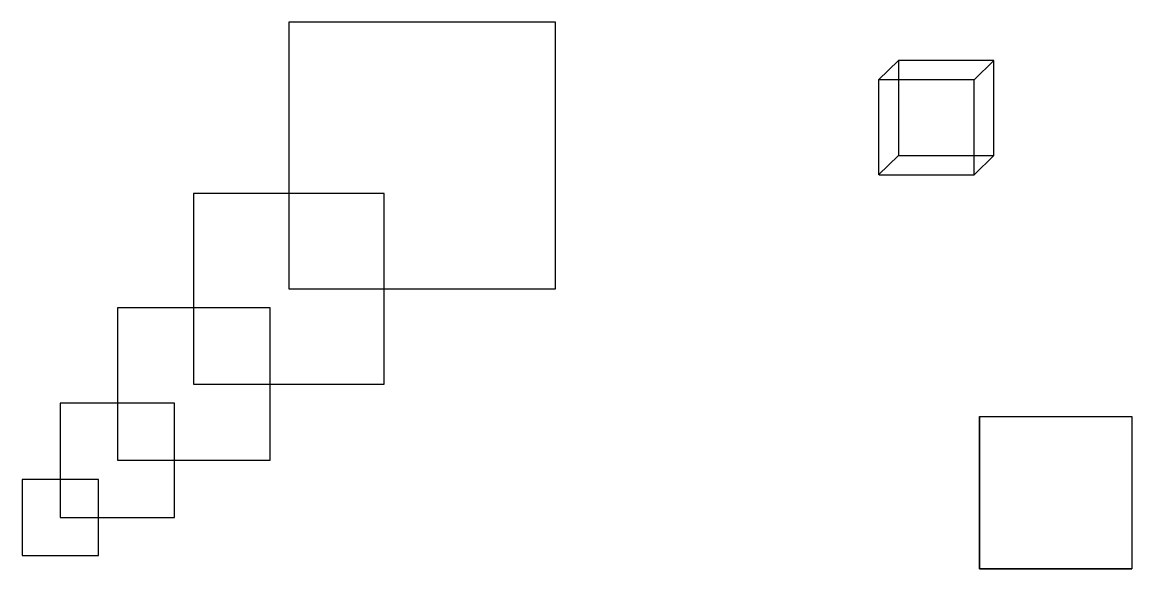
# Model space of a CAD drawing. Header units: inches. Extents: x 0 to 14.6, y -0.2 to 7.
import ezdxf

# ---------------------------------------------------------------- set-up
doc = ezdxf.new("R2010")
doc.units = ezdxf.units.IN
doc.header["$MEASUREMENT"] = 0

msp = doc.modelspace()

# ---------------------------------------------------------------- linework, layer by layer
for p, q in [((7, 7), (3.5, 7)), ((3.5, 7), (3.5, 3.5)), ((7, 3.5), (7, 7)), ((11.241, 6.243), (11.5, 6.497)), ((12.753, 6.497), (11.5, 6.497)), ((11.5, 6.497), (11.5, 5.25)), ((12.494, 6.243), (12.753, 6.497)), ((12.753, 5.25), (12.753, 6.497)), ((12.494, 6.243), (11.241, 6.243)), ((11.241, 6.243), (11.241, 4.997)), ((12.494, 4.997), (12.494, 6.243)), ((11.241, 4.997), (11.5, 5.25)), ((11.505, 5.25), (12.753, 5.25)), ((12.494, 4.997), (12.753, 5.25)), ((11.246, 4.997), (12.494, 4.997)), ((4.75, 4.75), (2.25, 4.75)), ((2.25, 4.75), (2.25, 2.25)), ((4.75, 2.25), (4.75, 4.75)), ((3.5, 3.5), (7, 3.5)), ((3.253, 3.25), (1.253, 3.25)), ((1.253, 3.25), (1.253, 1.25)), ((3.253, 1.25), (3.253, 3.25)), ((2.25, 2.25), (4.75, 2.25)), ((2, 2), (0.5, 2)), ((0.5, 2), (0.5, 0.5)), ((2, 0.5), (2, 2)), ((12.564, -0.174), (12.564, 1.826)), ((12.564, 1.826), (14.564, 1.826)), ((12.564, -0.174), (12.564, 1.826)), ((12.564, 1.826), (12.564, 1.826, 2)), ((12.564, 1.826, 2), (12.564, -0.174, 2)), ((12.564, 1.826, 2), (14.564, 1.826, 2)), ((14.564, 1.826), (14.564, -0.174)), ((14.564, 1.826), (14.564, 1.826, 2)), ((14.564, 1.826, 2), (14.564, -0.174, 2)), ((1.253, 1.25), (3.253, 1.25)), ((1, 1), (0, 1)), ((0, 1), (0, 0)), ((1, 0), (1, 1)), ((0.5, 0.5), (2, 0.5)), ((0, 0), (1, 0)), ((14.564, -0.174), (12.564, -0.174)), ((12.564, -0.174, 2), (12.564, -0.174)), ((12.564, -0.174, 2), (14.564, -0.174, 2)), ((14.564, -0.174, 2), (14.564, -0.174))]:
    msp.add_line(p, q)

doc.saveas('drawing.dxf')
